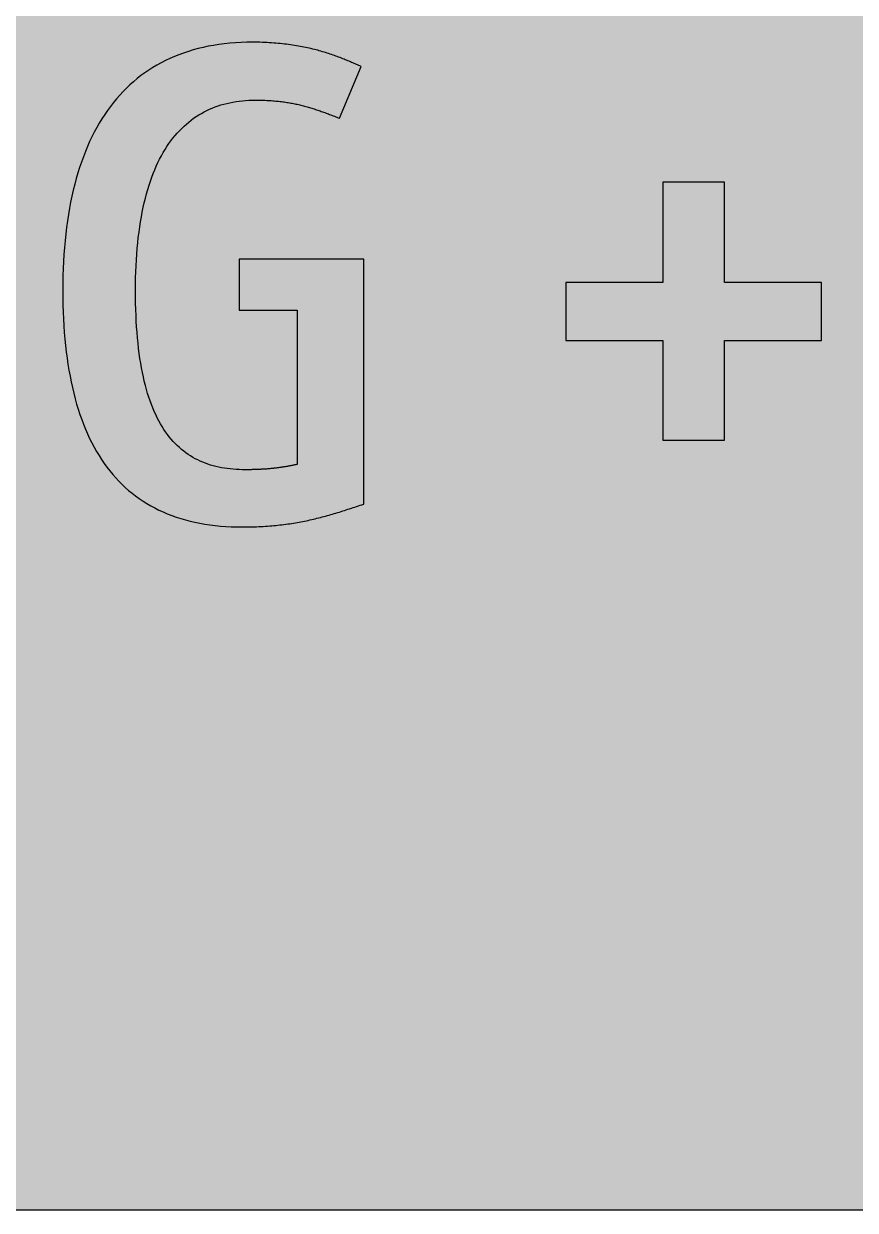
# Model space of a CAD drawing. Header units: millimetres. Extents: x 0 to 212, y 0 to 116.
# Drawn here: x 62 to 114.3, y 0.1 to 74.7 of the extents above; entities that cross this region are included whole.
import ezdxf

# ---------------------------------------------------------------- set-up
doc = ezdxf.new("R2010")
doc.units = ezdxf.units.MM

msp = doc.modelspace()

# ---------------------------------------------------------------- hatches: boundary and pattern name
for color, points in [(254, [(14.1633, 0.0536), (13.9878, 0.0533), (13.8125, 0.0559), (13.6373, 0.061), (13.462, 0.0686), (13.2893, 0.0787), (13.114, 0.0914), (12.9413, 0.1041), (12.7686, 0.1219), (12.5959, 0.1397), (12.4231, 0.16), (12.2504, 0.1829), (12.0777, 0.2057), (11.9075, 0.2337), (11.7373, 0.2616), (11.5672, 0.2921), (11.397, 0.3251), (11.2268, 0.3607), (11.0592, 0.3988), (10.8915, 0.4369), (10.7239, 0.4775), (10.5562, 0.5207), (10.3886, 0.5664), (10.2235, 0.6121), (10.0584, 0.6629), (9.8933, 0.7137), (9.7307, 0.7671), (9.5682, 0.8204), (9.4056, 0.8788), (9.2431, 0.9373), (9.083, 0.9982), (8.923, 1.0617), (8.763, 1.1252), (8.6055, 1.1938), (8.4455, 1.2624), (8.2906, 1.331), (8.1331, 1.4046), (7.9781, 1.4783), (7.8232, 1.5545), (7.6708, 1.6332), (7.5184, 1.7145), (7.366, 1.7958), (7.2161, 1.8796), (7.0663, 1.966), (6.919, 2.0523), (6.7716, 2.1438), (6.6243, 2.2352), (6.4795, 2.3266), (6.3348, 2.4232), (6.19, 2.5197), (6.0477, 2.6187), (5.908, 2.7178), (5.7683, 2.8194), (5.6286, 2.9235), (5.4915, 3.0302), (5.3543, 3.1369), (5.2197, 3.2461), (5.0851, 3.3579), (4.953, 3.4722), (4.8209, 3.5865), (4.6914, 3.7033), (4.5644, 3.8202), (4.4348, 3.9395), (4.3104, 4.0615), (4.1859, 4.1859), (4.0615, 4.3104), (3.9395, 4.4348), (3.8202, 4.5618), (3.7033, 4.6914), (3.5865, 4.8209), (3.4722, 4.953), (3.3579, 5.0851), (3.2487, 5.2197), (3.1369, 5.3543), (3.0302, 5.4915), (2.9235, 5.6286), (2.8194, 5.7683), (2.7178, 5.908), (2.6187, 6.0477), (2.5197, 6.19), (2.4232, 6.3348), (2.3266, 6.477), (2.2352, 6.6243), (2.1438, 6.7691), (2.0523, 6.919), (1.966, 7.0663), (1.8796, 7.2161), (1.7958, 7.366), (1.7145, 7.5184), (1.6332, 7.6708), (1.5545, 7.8232), (1.4783, 7.9781), (1.4046, 8.1331), (1.331, 8.2906), (1.2598, 8.4455), (1.1913, 8.603), (1.1252, 8.763), (1.0592, 8.923), (0.9982, 9.083), (0.9373, 9.2431), (0.8763, 9.4056), (0.8204, 9.5682), (0.7645, 9.7307), (0.7112, 9.8933), (0.6604, 10.0584), (0.6121, 10.2235), (0.5639, 10.3911), (0.5207, 10.5562), (0.4775, 10.7239), (0.4343, 10.8915), (0.3962, 11.0592), (0.3607, 11.2268), (0.3251, 11.397), (0.2921, 11.5672), (0.2616, 11.7373), (0.2311, 11.9075), (0.2057, 12.0802), (0.1803, 12.2504), (0.1575, 12.4231), (0.1372, 12.5959), (0.1194, 12.7686), (0.1041, 12.9413), (0.0889, 13.1166), (0.0787, 13.2893), (0.0686, 13.4645), (0.061, 13.6373), (0.0559, 13.8125), (0.0508, 13.9878), (0.0508, 14.163), (0.0522, 102.3592), (0.0508, 102.5322), (0.0559, 102.7074), (0.061, 102.8827), (0.0686, 103.058), (0.0787, 103.2307), (0.0889, 103.4059), (0.1041, 103.5787), (0.1194, 103.7514), (0.1372, 103.9241), (0.1575, 104.0968), (0.1803, 104.2695), (0.2057, 104.4423), (0.2311, 104.6124), (0.2616, 104.7826), (0.2921, 104.9528), (0.3251, 105.123), (0.3607, 105.2932), (0.3962, 105.4608), (0.4343, 105.6284), (0.4775, 105.7961), (0.5207, 105.9637), (0.5639, 106.1314), (0.6121, 106.2965), (0.6604, 106.4616), (0.7112, 106.6267), (0.7645, 106.7892), (0.8204, 106.9518), (0.8763, 107.1143), (0.9373, 107.2769), (0.9982, 107.4369), (1.0592, 107.5969), (1.1252, 107.757), (1.1913, 107.9144), (1.2598, 108.0745), (1.331, 108.2294), (1.4046, 108.3869), (1.4783, 108.5418), (1.5545, 108.6968), (1.6332, 108.8492), (1.7145, 109.0016), (1.7958, 109.154), (1.8796, 109.3038), (1.966, 109.4537), (2.0523, 109.601), (2.1438, 109.7483), (2.2352, 109.8956), (2.3266, 110.0404), (2.4232, 110.1852), (2.5197, 110.33), (2.6187, 110.4722), (2.7178, 110.6119), (2.8194, 110.7516), (2.9235, 110.8913), (3.0302, 111.0285), (3.1369, 111.1656), (3.2487, 111.3003), (3.3579, 111.4349), (3.4722, 111.567), (3.5865, 111.699), (3.7033, 111.8286), (3.8202, 111.9556), (3.9395, 112.0851), (4.0615, 112.2096), (4.1859, 112.334), (4.3104, 112.4585), (4.4348, 112.5804), (4.5644, 112.6998), (4.6914, 112.8166), (4.8209, 112.9335), (4.953, 113.0478), (5.0851, 113.1621), (5.2197, 113.2713), (5.3543, 113.3831), (5.4915, 113.4897), (5.6286, 113.5964), (5.7683, 113.7006), (5.908, 113.8022), (6.0477, 113.9012), (6.19, 114.0003), (6.3348, 114.0968), (6.4795, 114.1933), (6.6243, 114.2848), (6.7716, 114.3762), (6.919, 114.4676), (7.0663, 114.554), (7.2161, 114.6404), (7.366, 114.7242), (7.5184, 114.8055), (7.6708, 114.8867), (7.8232, 114.9655), (7.9781, 115.0417), (8.1331, 115.1153), (8.2906, 115.189), (8.4455, 115.2601), (8.6055, 115.3287), (8.763, 115.3947), (8.923, 115.4608), (9.083, 115.5217), (9.2431, 115.5827), (9.4056, 115.6437), (9.5682, 115.6995), (9.7307, 115.7554), (9.8933, 115.8088), (10.0584, 115.8596), (10.2235, 115.9078), (10.3886, 115.9561), (10.5562, 115.9993), (10.7239, 116.0424), (10.8915, 116.0856), (11.0592, 116.1237), (11.2268, 116.1593), (11.397, 116.1948), (11.5672, 116.2279), (11.7373, 116.2583), (11.9075, 116.2888), (12.0777, 116.3142), (12.2504, 116.3396), (12.4231, 116.3625), (12.5959, 116.3828), (12.7686, 116.4006), (12.9413, 116.4158), (13.114, 116.4311), (13.2893, 116.4412), (13.462, 116.4514), (13.6373, 116.459), (13.8125, 116.4641), (13.9878, 116.4692), (14.163, 116.4692), (197.6078, 116.4703), (197.7822, 116.4692), (197.9574, 116.4641), (198.1327, 116.459), (198.3054, 116.4514), (198.4807, 116.4412), (198.6534, 116.4311), (198.8287, 116.4158), (199.0014, 116.4006), (199.1741, 116.3828), (199.3468, 116.3625), (199.5195, 116.3396), (199.6897, 116.3142), (199.8624, 116.2888), (200.0326, 116.2583), (200.2028, 116.2279), (200.373, 116.1948), (200.5432, 116.1593), (200.7108, 116.1237), (200.8784, 116.0856), (201.0461, 116.0424), (201.2137, 115.9993), (201.3788, 115.9561), (201.5465, 115.9078), (201.7116, 115.8596), (201.8767, 115.8088), (202.0392, 115.7554), (202.2018, 115.6995), (202.3643, 115.6437), (202.5269, 115.5827), (202.6869, 115.5217), (202.8469, 115.4608), (203.007, 115.3947), (203.167, 115.3287), (203.3245, 115.2601), (203.4794, 115.189), (203.6369, 115.1153), (203.7918, 115.0417), (203.9468, 114.9655), (204.0992, 114.8867), (204.2516, 114.8055), (204.404, 114.7242), (204.5538, 114.6404), (204.7037, 114.554), (204.8535, 114.4676), (205.0009, 114.3762), (205.1456, 114.2848), (205.293, 114.1933), (205.4352, 114.0968), (205.58, 114.0003), (205.7222, 113.9012), (205.8619, 113.8022), (206.0016, 113.7006), (206.1413, 113.5964), (206.2785, 113.4897), (206.4156, 113.3831), (206.5503, 113.2713), (206.6849, 113.1621), (206.817, 113.0478), (206.949, 112.9335), (207.0786, 112.8166), (207.2081, 112.6998), (207.3351, 112.5804), (207.4596, 112.4585), (207.584, 112.334), (207.7085, 112.2096), (207.8304, 112.0851), (207.9498, 111.9556), (208.0666, 111.8286), (208.1835, 111.699), (208.2978, 111.567), (208.4121, 111.4349), (208.5238, 111.3003), (208.6331, 111.1656), (208.7397, 111.0285), (208.8464, 110.8913), (208.9506, 110.7516), (209.0522, 110.6119), (209.1512, 110.4722), (209.2503, 110.33), (209.3468, 110.1852), (209.4433, 110.0404), (209.5348, 109.8956), (209.6262, 109.7483), (209.7176, 109.601), (209.804, 109.4537), (209.8904, 109.3038), (209.9742, 109.154), (210.0555, 109.0016), (210.1367, 108.8492), (210.2155, 108.6968), (210.2917, 108.5418), (210.3653, 108.3869), (210.439, 108.2294), (210.5076, 108.0745), (210.5762, 107.9144), (210.6447, 107.757), (210.7082, 107.5969), (210.7717, 107.4369), (210.8327, 107.2769), (210.8911, 107.1143), (210.9495, 106.9518), (211.0029, 106.7892), (211.0562, 106.6267), (211.107, 106.4616), (211.1578, 106.2965), (211.2035, 106.1314), (211.2493, 105.9637), (211.2924, 105.7961), (211.3331, 105.6284), (211.3712, 105.4608), (211.4093, 105.2932), (211.4448, 105.123), (211.4779, 104.9528), (211.5083, 104.7826), (211.5363, 104.6124), (211.5642, 104.4423), (211.5871, 104.2695), (211.6099, 104.0968), (211.6303, 103.9241), (211.648, 103.7514), (211.6658, 103.5787), (211.6785, 103.4059), (211.6912, 103.2307), (211.7014, 103.058), (211.709, 102.8827), (211.7141, 102.7074), (211.7166, 102.5322), (211.7166, 102.3569), (211.7189, 14.1647), (211.7166, 13.9878), (211.7141, 13.8125), (211.709, 13.6373), (211.7014, 13.4645), (211.6912, 13.2893), (211.6785, 13.1166), (211.6658, 12.9413), (211.648, 12.7686), (211.6303, 12.5959), (211.6099, 12.4231), (211.5871, 12.2504), (211.5642, 12.0802), (211.5363, 11.9075), (211.5083, 11.7373), (211.4779, 11.5672), (211.4448, 11.397), (211.4093, 11.2268), (211.3712, 11.0592), (211.3331, 10.8915), (211.2924, 10.7239), (211.2493, 10.5562), (211.2035, 10.3911), (211.1578, 10.2235), (211.107, 10.0584), (211.0562, 9.8933), (211.0029, 9.7307), (210.9495, 9.5682), (210.8911, 9.4056), (210.8327, 9.2431), (210.7717, 9.083), (210.7082, 8.923), (210.6447, 8.763), (210.5762, 8.603), (210.5076, 8.4455), (210.439, 8.2906), (210.3653, 8.1331), (210.2917, 7.9781), (210.2155, 7.8232), (210.1367, 7.6708), (210.0555, 7.5184), (209.9742, 7.366), (209.8904, 7.2161), (209.804, 7.0663), (209.7176, 6.919), (209.6262, 6.7691), (209.5348, 6.6243), (209.4433, 6.477), (209.3468, 6.3348), (209.2503, 6.19), (209.1512, 6.0477), (209.0522, 5.908), (208.9506, 5.7683), (208.8464, 5.6286), (208.7397, 5.4915), (208.6331, 5.3543), (208.5238, 5.2197), (208.4121, 5.0851), (208.2978, 4.953), (208.1835, 4.8209), (208.0666, 4.6914), (207.9498, 4.5618), (207.8304, 4.4348), (207.7085, 4.3104), (207.584, 4.1859), (207.4596, 4.0615), (207.3351, 3.9395), (207.2081, 3.8202), (207.0786, 3.7033), (206.949, 3.5865), (206.817, 3.4722), (206.6849, 3.3579), (206.5503, 3.2461), (206.4156, 3.1369), (206.2785, 3.0302), (206.1413, 2.9235), (206.0016, 2.8194), (205.8619, 2.7178), (205.7222, 2.6187), (205.58, 2.5197), (205.4352, 2.4232), (205.293, 2.3266), (205.1456, 2.2352), (205.0009, 2.1438), (204.8535, 2.0523), (204.7037, 1.966), (204.5538, 1.8796), (204.404, 1.7958), (204.2516, 1.7145), (204.0992, 1.6332), (203.9468, 1.5545), (203.7918, 1.4783), (203.6369, 1.4046), (203.4794, 1.331), (203.3245, 1.2624), (203.167, 1.1938), (203.007, 1.1252), (202.8469, 1.0617), (202.6869, 0.9982), (202.5269, 0.9373), (202.3643, 0.8788), (202.2018, 0.8204), (202.0392, 0.7671), (201.8767, 0.7137), (201.7116, 0.6629), (201.5465, 0.6121), (201.3788, 0.5664), (201.2137, 0.5207), (201.0461, 0.4775), (200.8784, 0.4369), (200.7108, 0.3988), (200.5432, 0.3607), (200.373, 0.3251), (200.2028, 0.2921), (200.0326, 0.2616), (199.8624, 0.2337), (199.6897, 0.2057), (199.5195, 0.1829), (199.3468, 0.16), (199.1741, 0.1397), (199.0014, 0.1219), (198.8287, 0.1041), (198.6534, 0.0914), (198.4807, 0.0787), (198.3054, 0.0686), (198.1327, 0.061), (197.9574, 0.0559), (197.7822, 0.0533), (197.6069, 0.0533)]), (59, [(83.4072, 59.8699), (75.5756, 59.8699), (75.5756, 56.6522), (79.2166, 56.6522), (79.2166, 46.9579), (79.1743, 46.9468), (79.1312, 46.9367), (79.0905, 46.9265), (79.0473, 46.9189), (79.0042, 46.9087), (78.961, 46.8986), (78.9178, 46.8909), (78.8746, 46.8808), (78.8314, 46.8732), (78.7883, 46.863), (78.7451, 46.8554), (78.6994, 46.8478), (78.6562, 46.8376), (78.6105, 46.83), (78.5673, 46.8224), (78.5216, 46.8147), (78.4758, 46.8071), (78.4301, 46.7995), (78.3844, 46.7919), (78.3387, 46.7843), (78.2904, 46.7766), (78.2447, 46.7716), (78.1964, 46.7639), (78.1507, 46.7563), (78.1025, 46.7512), (78.0542, 46.7436), (78.0059, 46.7385), (77.9577, 46.7309), (77.9094, 46.7258), (77.8586, 46.7208), (77.8104, 46.7131), (77.7596, 46.7081), (77.7088, 46.703), (77.658, 46.6979), (77.6072, 46.6928), (77.5564, 46.6877), (77.5056, 46.6827), (77.4522, 46.6801), (77.3989, 46.675), (77.3481, 46.67), (77.2947, 46.6649), (77.2414, 46.6623), (77.1855, 46.6573), (77.1322, 46.6547), (77.0763, 46.6522), (77.023, 46.6471), (76.9671, 46.6446), (76.9112, 46.642), (76.8553, 46.6395), (76.7969, 46.6369), (76.741, 46.6344), (76.6826, 46.6319), (76.6242, 46.6293), (76.5658, 46.6293), (76.5073, 46.6268), (76.4464, 46.6242), (76.388, 46.6242), (76.327, 46.6217), (76.266, 46.6217), (76.2051, 46.6217), (76.1441, 46.6192), (76.0806, 46.6192), (76.0171, 46.6192), (75.9562, 46.6192), (75.7606, 46.6217), (75.5701, 46.6268), (75.3821, 46.6369), (75.1942, 46.6496), (75.0087, 46.6674), (74.8259, 46.6903), (74.6455, 46.7157), (74.4677, 46.7462), (74.2925, 46.7817), (74.1172, 46.8224), (73.947, 46.8655), (73.7768, 46.9138), (73.6117, 46.9671), (73.4466, 47.0256), (73.2866, 47.0891), (73.1266, 47.1576), (72.9717, 47.2313), (72.8167, 47.31), (72.6643, 47.3939), (72.517, 47.4828), (72.3697, 47.5767), (72.2274, 47.6783), (72.0877, 47.7825), (71.948, 47.8942), (71.8134, 48.0111), (71.6813, 48.133), (71.5518, 48.2625), (71.4248, 48.3972), (71.3029, 48.5369), (71.181, 48.6842), (71.0641, 48.8366), (70.9498, 48.9941), (70.8381, 49.1592), (70.7288, 49.3319), (70.6247, 49.5097), (70.5206, 49.6951), (70.4215, 49.8881), (70.3275, 50.0863), (70.2335, 50.2895), (70.1446, 50.5028), (70.0583, 50.7213), (69.9745, 50.9473), (69.8957, 51.181), (69.8195, 51.4223), (69.7484, 51.6712), (69.6773, 51.9252), (69.6112, 52.1894), (69.5503, 52.4586), (69.4919, 52.738), (69.436, 53.0225), (69.3852, 53.3171), (69.3369, 53.6169), (69.2912, 53.9267), (69.2506, 54.2442), (69.215, 54.5694), (69.182, 54.9046), (69.1515, 55.245), (69.1261, 55.5955), (69.1058, 55.9562), (69.088, 56.322), (69.0728, 56.6979), (69.0626, 57.084), (69.0575, 57.4777), (69.055, 57.879), (69.0575, 58.2828), (69.0651, 58.6765), (69.0753, 59.0652), (69.0905, 59.4436), (69.1109, 59.8145), (69.1363, 60.1802), (69.1642, 60.5358), (69.1972, 60.8863), (69.2328, 61.2267), (69.276, 61.562), (69.3191, 61.8871), (69.3699, 62.2071), (69.4233, 62.5196), (69.4817, 62.8244), (69.5427, 63.1215), (69.6062, 63.4111), (69.6773, 63.6956), (69.7509, 63.9724), (69.8271, 64.2417), (69.9084, 64.5033), (69.9922, 64.7598), (70.0811, 65.0062), (70.1726, 65.2475), (70.2666, 65.4837), (70.3656, 65.7123), (70.4698, 65.9333), (70.5739, 66.1467), (70.6831, 66.355), (70.7974, 66.5582), (70.9143, 66.7537), (71.0336, 66.9417), (71.1556, 67.1246), (71.2826, 67.2998), (71.4121, 67.47), (71.5442, 67.6326), (71.6788, 67.7901), (71.8185, 67.9399), (71.9607, 68.0847), (72.1055, 68.2244), (72.2528, 68.3565), (72.4027, 68.4835), (72.5576, 68.6054), (72.7126, 68.7197), (72.8726, 68.8289), (73.0352, 68.9331), (73.2003, 69.0296), (73.3679, 69.121), (73.5381, 69.2074), (73.7108, 69.2887), (73.8861, 69.3649), (74.0639, 69.4334), (74.2442, 69.4969), (74.4271, 69.5554), (74.6125, 69.6087), (74.8005, 69.657), (74.991, 69.7001), (75.1815, 69.7382), (75.377, 69.7713), (75.5752, 69.7967), (75.7733, 69.8195), (75.9739, 69.8373), (76.1771, 69.85), (76.3829, 69.8576), (76.5912, 69.8602), (76.6953, 69.8602), (76.802, 69.8576), (76.9061, 69.8551), (77.0077, 69.8551), (77.1093, 69.85), (77.2084, 69.8475), (77.3074, 69.8424), (77.404, 69.8373), (77.5005, 69.8322), (77.5945, 69.8271), (77.6884, 69.8195), (77.7824, 69.8119), (77.8739, 69.8043), (77.9653, 69.7941), (78.0542, 69.7865), (78.1431, 69.7763), (78.232, 69.7662), (78.3184, 69.7535), (78.4047, 69.7433), (78.4885, 69.7306), (78.5749, 69.7179), (78.6562, 69.7052), (78.74, 69.69), (78.8213, 69.6773), (78.9051, 69.662), (78.9838, 69.6468), (79.0651, 69.629), (79.1439, 69.6138), (79.2251, 69.596), (79.3013, 69.5782), (79.3801, 69.5604), (79.4588, 69.5427), (79.535, 69.5223), (79.6112, 69.502), (79.6874, 69.4842), (79.7636, 69.4614), (79.8398, 69.4411), (79.916, 69.4207), (79.9922, 69.3979), (80.0659, 69.375), (80.1421, 69.3522), (80.2157, 69.3293), (80.2894, 69.3064), (80.3656, 69.281), (80.4393, 69.2582), (80.5129, 69.2328), (80.5866, 69.2074), (80.6628, 69.182), (80.7364, 69.154), (80.8101, 69.1286), (80.8863, 69.1007), (80.96, 69.0728), (81.0362, 69.0448), (81.1098, 69.0169), (81.186, 68.9889), (81.2622, 68.961), (81.3384, 68.9305), (81.4146, 68.9026), (81.4908, 68.8721), (81.567, 68.8416), (81.6458, 68.8111), (81.7245, 68.7807), (81.8032, 68.7476), (81.882, 68.7172), (83.2376, 71.9772), (83.1647, 72.009), (83.091, 72.0395), (83.0199, 72.0725), (82.9462, 72.1055), (82.87, 72.136), (82.7964, 72.169), (82.7202, 72.202), (82.644, 72.2351), (82.5652, 72.2681), (82.4865, 72.3011), (82.4078, 72.3341), (82.329, 72.3671), (82.2477, 72.4002), (82.1665, 72.4332), (82.0826, 72.4662), (81.9988, 72.4992), (81.915, 72.5322), (81.8286, 72.5653), (81.7423, 72.5983), (81.6534, 72.6288), (81.5645, 72.6618), (81.4756, 72.6923), (81.3841, 72.7253), (81.2927, 72.7558), (81.1987, 72.7862), (81.1047, 72.8167), (81.0082, 72.8472), (80.9117, 72.8777), (80.8126, 72.9056), (80.7136, 72.9361), (80.612, 72.964), (80.5104, 72.992), (80.4088, 73.0199), (80.3021, 73.0453), (80.198, 73.0733), (80.0887, 73.0987), (79.9795, 73.1241), (79.8703, 73.1495), (79.7585, 73.1723), (79.6442, 73.1952), (79.5299, 73.218), (79.4131, 73.2409), (79.2963, 73.2638), (79.1769, 73.2841), (79.055, 73.3019), (78.933, 73.3222), (78.8086, 73.34), (78.6816, 73.3577), (78.5546, 73.373), (78.425, 73.3882), (78.293, 73.4035), (78.1609, 73.4187), (78.0263, 73.4314), (77.8891, 73.4416), (77.7519, 73.4517), (77.6122, 73.4619), (77.47, 73.472), (77.3252, 73.4797), (77.1804, 73.4847), (77.0306, 73.4898), (76.8807, 73.4949), (76.7309, 73.4974), (76.5759, 73.5), (76.421, 73.5), (76.0527, 73.4974), (75.6895, 73.4847), (75.3339, 73.4644), (74.9833, 73.4365), (74.6379, 73.3984), (74.2975, 73.3552), (73.9623, 73.3019), (73.6346, 73.2434), (73.312, 73.1749), (72.9971, 73.0987), (72.6846, 73.0148), (72.3798, 72.9209), (72.0801, 72.8218), (71.7855, 72.7151), (71.4985, 72.5983), (71.2165, 72.4764), (70.9397, 72.3443), (70.6679, 72.2071), (70.4037, 72.0598), (70.1446, 71.9074), (69.8906, 71.7448), (69.6443, 71.5747), (69.4004, 71.3994), (69.1642, 71.214), (68.9356, 71.0209), (68.7095, 70.8228), (68.4911, 70.6145), (68.2777, 70.4012), (68.0695, 70.1777), (67.8688, 69.9491), (67.6732, 69.7128), (67.4827, 69.4665), (67.2998, 69.215), (67.122, 68.9559), (66.9493, 68.6892), (66.7817, 68.4174), (66.6217, 68.1355), (66.4667, 67.8485), (66.3169, 67.5513), (66.1721, 67.249), (66.0349, 66.9392), (65.9028, 66.6217), (65.7784, 66.2965), (65.6565, 65.9663), (65.5422, 65.6285), (65.4355, 65.2831), (65.3313, 64.93), (65.2348, 64.5693), (65.1434, 64.2036), (65.0596, 63.8302), (64.9783, 63.4492), (64.9072, 63.0606), (64.8386, 62.6669), (64.7776, 62.2656), (64.7217, 61.8566), (64.6709, 61.4426), (64.6278, 61.021), (64.5897, 60.5917), (64.5566, 60.1574), (64.5287, 59.7154), (64.5084, 59.2658), (64.4931, 58.8112), (64.4855, 58.3489), (64.483, 57.879), (64.4855, 57.4243), (64.4931, 56.9747), (64.5058, 56.5353), (64.5262, 56.101), (64.549, 55.6743), (64.5795, 55.2526), (64.6125, 54.8386), (64.6532, 54.4322), (64.6989, 54.0334), (64.7497, 53.6397), (64.8081, 53.2562), (64.8691, 52.8777), (64.9376, 52.5043), (65.0088, 52.1411), (65.0875, 51.783), (65.1713, 51.4325), (65.2602, 51.087), (65.3542, 50.7517), (65.4558, 50.4215), (65.5599, 50.099), (65.6717, 49.784), (65.7885, 49.4767), (65.9105, 49.1744), (66.0375, 48.8798), (66.1721, 48.5927), (66.3118, 48.3133), (66.454, 48.039), (66.6064, 47.7749), (66.7614, 47.5158), (66.9214, 47.2643), (67.089, 47.0205), (67.2617, 46.7817), (67.4395, 46.5531), (67.6224, 46.3296), (67.8104, 46.1137), (68.006, 45.9054), (68.2066, 45.7022), (68.4124, 45.5092), (68.6257, 45.3212), (68.8416, 45.1434), (69.0651, 44.9707), (69.2937, 44.8056), (69.53, 44.6481), (69.7687, 44.4957), (70.0151, 44.3535), (70.2666, 44.2163), (70.5231, 44.0868), (70.7873, 43.9649), (71.0565, 43.8506), (71.3308, 43.7439), (71.6128, 43.6448), (71.8972, 43.5534), (72.1893, 43.467), (72.4865, 43.3908), (72.7913, 43.3197), (73.1012, 43.2562), (73.4162, 43.2003), (73.7362, 43.1521), (74.0639, 43.1114), (74.3966, 43.0784), (74.7344, 43.053), (75.0799, 43.0352), (75.4304, 43.0225), (75.786, 43.02), (75.9384, 43.02), (76.0882, 43.02), (76.2356, 43.0225), (76.3829, 43.0276), (76.5277, 43.0301), (76.6699, 43.0352), (76.8121, 43.0403), (76.9518, 43.0479), (77.089, 43.0555), (77.2262, 43.0632), (77.3608, 43.0733), (77.4929, 43.0835), (77.6249, 43.0936), (77.7545, 43.1063), (77.884, 43.119), (78.0136, 43.1317), (78.1406, 43.1444), (78.265, 43.1597), (78.3895, 43.1749), (78.5114, 43.1902), (78.6333, 43.2079), (78.7552, 43.2257), (78.8746, 43.2435), (78.994, 43.2638), (79.1108, 43.2816), (79.2277, 43.3019), (79.3445, 43.3248), (79.4588, 43.3451), (79.5731, 43.368), (79.6874, 43.3908), (79.8017, 43.4137), (79.9135, 43.4365), (80.0252, 43.4619), (80.137, 43.4873), (80.2462, 43.5127), (80.358, 43.5407), (80.4672, 43.5661), (80.5764, 43.594), (80.6856, 43.622), (80.7949, 43.6499), (80.9015, 43.6778), (81.0108, 43.7083), (81.1174, 43.7388), (81.2267, 43.7693), (81.3333, 43.7998), (81.44, 43.8302), (81.5492, 43.8633), (81.6559, 43.8937), (81.7626, 43.9268), (81.8718, 43.9598), (81.9785, 43.9928), (82.0852, 44.0284), (82.1944, 44.0614), (82.3011, 44.0969), (82.4103, 44.13), (82.5195, 44.1655), (82.6287, 44.2011), (82.738, 44.2366), (82.8472, 44.2747), (82.9589, 44.3103), (83.0707, 44.3484), (83.1799, 44.384), (83.2942, 44.4221), (83.406, 44.4602)]), (59, [(96.1072, 58.3886), (96.1072, 54.7479), (102.2036, 54.7479), (102.2036, 48.4819), (106.0979, 48.4819), (106.0979, 54.7479), (112.1943, 54.7479), (112.1943, 58.3886), (106.0979, 58.3886), (106.0979, 64.6959), (102.2036, 64.6959), (102.2036, 58.3886)])]:
    msp.add_hatch(color=color).paths.add_polyline_path(points)
h = msp.add_hatch(color=59)
h.paths.add_polyline_path([(14.1633, 3.5814), (13.8887, 3.5839), (13.6169, 3.5941), (13.3477, 3.6119), (13.081, 3.6347), (12.8143, 3.6652), (12.5501, 3.7008), (12.2885, 3.7465), (12.0294, 3.7948), (11.7729, 3.8506), (11.5164, 3.9141), (11.2649, 3.9827), (11.016, 4.0564), (10.7671, 4.1351), (10.5232, 4.2215), (10.2819, 4.3129), (10.0432, 4.412), (9.8069, 4.5161), (9.5733, 4.6228), (9.3447, 4.7371), (9.1186, 4.8565), (8.8951, 4.9809), (8.6741, 5.113), (8.4582, 5.2476), (8.2448, 5.3873), (8.0366, 5.5321), (7.8308, 5.682), (7.6276, 5.8369), (7.4295, 5.9969), (7.2365, 6.1595), (7.046, 6.3297), (6.8605, 6.5024), (6.6777, 6.6802), (6.5024, 6.8605), (6.3271, 7.046), (6.1595, 7.2365), (5.9969, 7.432), (5.8369, 7.6302), (5.682, 7.8308), (5.5321, 8.0366), (5.3873, 8.2448), (5.2451, 8.4582), (5.1105, 8.6741), (4.9809, 8.8951), (4.8565, 9.1186), (4.7371, 9.3447), (4.6228, 9.5758), (4.5136, 9.8069), (4.4094, 10.0432), (4.3129, 10.2819), (4.2215, 10.5232), (4.1351, 10.7696), (4.0538, 11.016), (3.9802, 11.2649), (3.9116, 11.5189), (3.8506, 11.7729), (3.7948, 12.0294), (3.744, 12.2911), (3.7008, 12.5527), (3.6627, 12.8143), (3.6322, 13.081), (3.6093, 13.3502), (3.5916, 13.6195), (3.5814, 13.8913), (3.5789, 14.163), (3.58, 102.3592), (3.5814, 102.6312), (3.5916, 102.903), (3.6093, 103.1723), (3.6322, 103.439), (3.6627, 103.7057), (3.7008, 103.9698), (3.744, 104.2314), (3.7948, 104.4905), (3.8506, 104.7471), (3.9116, 105.0036), (3.9802, 105.2551), (4.0538, 105.504), (4.1351, 105.7529), (4.2215, 105.9967), (4.3129, 106.238), (4.4094, 106.4768), (4.5136, 106.713), (4.6228, 106.9467), (4.7371, 107.1753), (4.8565, 107.4014), (4.9809, 107.6249), (5.1105, 107.8459), (5.2451, 108.0618), (5.3873, 108.2751), (5.5321, 108.4834), (5.682, 108.6891), (5.8369, 108.8923), (5.9969, 109.0905), (6.1595, 109.2835), (6.3271, 109.474), (6.5024, 109.6594), (6.6777, 109.8423), (6.8605, 110.0176), (7.046, 110.1928), (7.2365, 110.3605), (7.4295, 110.523), (7.6276, 110.683), (7.8308, 110.838), (8.0366, 110.9878), (8.2448, 111.1326), (8.4582, 111.2749), (8.6741, 111.4095), (8.8951, 111.539), (9.1186, 111.6635), (9.3447, 111.7829), (9.5733, 111.8972), (9.8069, 112.0064), (10.0432, 112.1105), (10.2819, 112.207), (10.5232, 112.2985), (10.7671, 112.3848), (11.016, 112.4661), (11.2649, 112.5398), (11.5164, 112.6084), (11.7729, 112.6693), (12.0294, 112.7252), (12.2885, 112.776), (12.5501, 112.8192), (12.8143, 112.8573), (13.081, 112.8878), (13.3477, 112.9106), (13.6169, 112.9284), (13.8887, 112.9386), (14.163, 112.9411), (197.6078, 112.9425), (197.8787, 112.9386), (198.1505, 112.9284), (198.4197, 112.9106), (198.689, 112.8878), (198.9557, 112.8573), (199.2173, 112.8192), (199.4789, 112.776), (199.7405, 112.7252), (199.9971, 112.6693), (200.2511, 112.6084), (200.5051, 112.5398), (200.754, 112.4661), (201.0004, 112.3848), (201.2467, 112.2985), (201.488, 112.207), (201.7268, 112.1105), (201.963, 112.0064), (202.1942, 111.8972), (202.4253, 111.7829), (202.6514, 111.6635), (202.8749, 111.539), (203.0959, 111.4095), (203.3118, 111.2749), (203.5251, 111.1326), (203.7334, 110.9878), (203.9391, 110.838), (204.1398, 110.683), (204.3379, 110.523), (204.5335, 110.3605), (204.724, 110.1928), (204.9094, 110.0176), (205.0898, 109.8423), (205.2676, 109.6594), (205.4403, 109.474), (205.6105, 109.2835), (205.773, 109.0905), (205.933, 108.8923), (206.088, 108.6891), (206.2378, 108.4834), (206.3826, 108.2751), (206.5223, 108.0618), (206.6569, 107.8459), (206.789, 107.6249), (206.9135, 107.4014), (207.0329, 107.1753), (207.1472, 106.9467), (207.2538, 106.713), (207.358, 106.4768), (207.457, 106.238), (207.5485, 105.9967), (207.6348, 105.7529), (207.7136, 105.504), (207.7872, 105.2551), (207.8558, 105.0036), (207.9193, 104.7471), (207.9752, 104.4905), (208.0235, 104.2314), (208.0692, 103.9698), (208.1047, 103.7057), (208.1352, 103.439), (208.1581, 103.1723), (208.1759, 102.903), (208.186, 102.6312), (208.1911, 102.3569), (208.1911, 14.1647), (208.186, 13.8913), (208.1759, 13.6195), (208.1581, 13.3502), (208.1352, 13.081), (208.1047, 12.8143), (208.0692, 12.5527), (208.0235, 12.2911), (207.9752, 12.0294), (207.9193, 11.7729), (207.8558, 11.5189), (207.7872, 11.2649), (207.7136, 11.016), (207.6348, 10.7696), (207.5485, 10.5232), (207.457, 10.2819), (207.358, 10.0432), (207.2538, 9.8069), (207.1472, 9.5758), (207.0329, 9.3447), (206.9135, 9.1186), (206.789, 8.8951), (206.6569, 8.6741), (206.5223, 8.4582), (206.3826, 8.2448), (206.2378, 8.0366), (206.088, 7.8308), (205.933, 7.6302), (205.773, 7.432), (205.6105, 7.2365), (205.4403, 7.046), (205.2676, 6.8605), (205.0898, 6.6802), (204.9094, 6.5024), (204.724, 6.3297), (204.5335, 6.1595), (204.3379, 5.9969), (204.1398, 5.8369), (203.9391, 5.682), (203.7334, 5.5321), (203.5251, 5.3873), (203.3118, 5.2476), (203.0959, 5.113), (202.8749, 4.9809), (202.6514, 4.8565), (202.4253, 4.7371), (202.1942, 4.6228), (201.963, 4.5161), (201.7268, 4.412), (201.488, 4.3129), (201.2467, 4.2215), (201.0004, 4.1351), (200.754, 4.0564), (200.5051, 3.9827), (200.2511, 3.9141), (199.9971, 3.8506), (199.7405, 3.7948), (199.4789, 3.7465), (199.2173, 3.7008), (198.9557, 3.6652), (198.689, 3.6347), (198.4197, 3.6119), (198.1505, 3.5941), (197.8787, 3.5839), (197.6069, 3.5789)])
h.paths.add_polyline_path([(14.1633, 8.8731), (14.0259, 8.8748), (13.8887, 8.8798), (13.7541, 8.8875), (13.622, 8.9002), (13.4874, 8.9154), (13.3553, 8.9332), (13.2258, 8.9535), (13.0962, 8.9789), (12.9667, 9.0068), (12.8397, 9.0373), (12.7127, 9.0729), (12.5882, 9.1084), (12.4663, 9.1491), (12.3419, 9.1923), (12.2225, 9.238), (12.1031, 9.2888), (11.9837, 9.3396), (11.8694, 9.3929), (11.7526, 9.4513), (11.6408, 9.5098), (11.5291, 9.5733), (11.4198, 9.6368), (11.3106, 9.7053), (11.2039, 9.7765), (11.0998, 9.8476), (10.9957, 9.9238), (10.8966, 10), (10.7975, 10.0787), (10.6985, 10.1625), (10.6045, 10.2464), (10.5105, 10.3327), (10.4216, 10.4216), (10.3327, 10.5131), (10.2464, 10.6045), (10.16, 10.701), (10.0787, 10.7975), (10, 10.8966), (9.9212, 10.9982), (9.8476, 11.0998), (9.7739, 11.2039), (9.7053, 11.3106), (9.6368, 11.4198), (9.5707, 11.5291), (9.5098, 11.6408), (9.4488, 11.7551), (9.3929, 11.8694), (9.337, 11.9863), (9.2862, 12.1031), (9.238, 12.2225), (9.1923, 12.3444), (9.1491, 12.4663), (9.1084, 12.5908), (9.0703, 12.7152), (9.0373, 12.8397), (9.0068, 12.9692), (8.9789, 13.0962), (8.9535, 13.2258), (8.9306, 13.3579), (8.9129, 13.4899), (8.8976, 13.622), (8.8849, 13.7566), (8.8773, 13.8913), (8.8722, 14.0259), (8.8697, 14.163), (8.8717, 102.3592), (8.8722, 102.4941), (8.8773, 102.6312), (8.8849, 102.7659), (8.8976, 102.8979), (8.9129, 103.0326), (8.9306, 103.1646), (8.9535, 103.2942), (8.9789, 103.4237), (9.0068, 103.5533), (9.0373, 103.6803), (9.0703, 103.8073), (9.1084, 103.9317), (9.1491, 104.0536), (9.1923, 104.1781), (9.238, 104.2975), (9.2862, 104.4169), (9.337, 104.5362), (9.3929, 104.6505), (9.4488, 104.7674), (9.5098, 104.8791), (9.5707, 104.9909), (9.6368, 105.1001), (9.7053, 105.2093), (9.7739, 105.316), (9.8476, 105.4202), (9.9212, 105.5243), (10, 105.6234), (10.0787, 105.7224), (10.16, 105.8215), (10.2464, 105.9155), (10.3327, 106.0094), (10.4216, 106.0983), (10.5105, 106.1872), (10.6045, 106.2736), (10.6985, 106.36), (10.7975, 106.4412), (10.8966, 106.52), (10.9957, 106.5987), (11.0998, 106.6724), (11.2039, 106.746), (11.3106, 106.8146), (11.4198, 106.8832), (11.5291, 106.9492), (11.6408, 107.0102), (11.7526, 107.0712), (11.8694, 107.127), (11.9837, 107.1829), (12.1031, 107.2337), (12.2225, 107.282), (12.3419, 107.3277), (12.4663, 107.3709), (12.5882, 107.4115), (12.7127, 107.4496), (12.8397, 107.4826), (12.9667, 107.5131), (13.0962, 107.5411), (13.2258, 107.5665), (13.3553, 107.5893), (13.4874, 107.6071), (13.622, 107.6223), (13.7541, 107.635), (13.8887, 107.6427), (14.0259, 107.6477), (14.163, 107.6503), (197.6078, 107.6508), (197.7441, 107.6477), (197.8787, 107.6427), (198.0133, 107.635), (198.1479, 107.6223), (198.28, 107.6071), (198.4121, 107.5893), (198.5442, 107.5665), (198.6737, 107.5411), (198.8007, 107.5131), (198.9303, 107.4826), (199.0547, 107.4496), (199.1792, 107.4115), (199.3036, 107.3709), (199.4256, 107.3277), (199.5475, 107.282), (199.6669, 107.2337), (199.7837, 107.1829), (199.9005, 107.127), (200.0148, 107.0712), (200.1291, 107.0102), (200.2409, 106.9492), (200.3501, 106.8832), (200.4593, 106.8146), (200.566, 106.746), (200.6702, 106.6724), (200.7718, 106.5987), (200.8734, 106.52), (200.9724, 106.4412), (201.0689, 106.36), (201.1655, 106.2736), (201.2569, 106.1872), (201.3483, 106.0983), (201.4372, 106.0094), (201.5236, 105.9155), (201.6074, 105.8215), (201.6912, 105.7224), (201.77, 105.6234), (201.8462, 105.5243), (201.9224, 105.4202), (201.9935, 105.316), (202.0646, 105.2093), (202.1332, 105.1001), (202.1967, 104.9909), (202.2602, 104.8791), (202.3186, 104.7674), (202.377, 104.6505), (202.4304, 104.5362), (202.4812, 104.4169), (202.532, 104.2975), (202.5777, 104.1781), (202.6209, 104.0536), (202.6615, 103.9317), (202.6971, 103.8073), (202.7326, 103.6803), (202.7631, 103.5533), (202.7911, 103.4237), (202.8165, 103.2942), (202.8368, 103.1646), (202.8546, 103.0326), (202.8698, 102.8979), (202.8825, 102.7659), (202.8901, 102.6312), (202.8952, 102.4941), (202.8977, 102.3569), (202.8994, 14.1647), (202.8952, 14.0259), (202.8901, 13.8913), (202.8825, 13.7566), (202.8698, 13.622), (202.8546, 13.4899), (202.8368, 13.3579), (202.8165, 13.2258), (202.7911, 13.0962), (202.7631, 12.9692), (202.7326, 12.8397), (202.6971, 12.7152), (202.6615, 12.5908), (202.6209, 12.4663), (202.5777, 12.3444), (202.532, 12.2225), (202.4812, 12.1031), (202.4304, 11.9863), (202.377, 11.8694), (202.3186, 11.7551), (202.2602, 11.6408), (202.1967, 11.5291), (202.1332, 11.4198), (202.0646, 11.3106), (201.9935, 11.2039), (201.9224, 11.0998), (201.8462, 10.9982), (201.77, 10.8966), (201.6912, 10.7975), (201.6074, 10.701), (201.5236, 10.6045), (201.4372, 10.5131), (201.3483, 10.4216), (201.2569, 10.3327), (201.1655, 10.2464), (201.0689, 10.1625), (200.9724, 10.0787), (200.8734, 10), (200.7718, 9.9238), (200.6702, 9.8476), (200.566, 9.7765), (200.4593, 9.7053), (200.3501, 9.6368), (200.2409, 9.5733), (200.1291, 9.5098), (200.0148, 9.4513), (199.9005, 9.3929), (199.7837, 9.3396), (199.6669, 9.2888), (199.5475, 9.238), (199.4256, 9.1923), (199.3036, 9.1491), (199.1792, 9.1084), (199.0547, 9.0729), (198.9303, 9.0373), (198.8007, 9.0068), (198.6737, 8.9789), (198.5442, 8.9535), (198.4121, 8.9332), (198.28, 8.9154), (198.1479, 8.9002), (198.0133, 8.8875), (197.8787, 8.8798), (197.7441, 8.8748), (197.6069, 8.8722)], flags=16)

# ---------------------------------------------------------------- linework, layer by layer
at = {"color": 59}
for points in [[(83.4072, 59.8699), (75.5756, 59.8699), (75.5756, 56.6522), (79.2166, 56.6522), (79.2166, 46.9579), (79.1743, 46.9468), (79.1312, 46.9367), (79.0905, 46.9265), (79.0473, 46.9189), (79.0042, 46.9087), (78.961, 46.8986), (78.9178, 46.8909), (78.8746, 46.8808), (78.8314, 46.8732), (78.7883, 46.863), (78.7451, 46.8554), (78.6994, 46.8478), (78.6562, 46.8376), (78.6105, 46.83), (78.5673, 46.8224), (78.5216, 46.8147), (78.4758, 46.8071), (78.4301, 46.7995), (78.3844, 46.7919), (78.3387, 46.7843), (78.2904, 46.7766), (78.2447, 46.7716), (78.1964, 46.7639), (78.1507, 46.7563), (78.1025, 46.7512), (78.0542, 46.7436), (78.0059, 46.7385), (77.9577, 46.7309), (77.9094, 46.7258), (77.8586, 46.7208), (77.8104, 46.7131), (77.7596, 46.7081), (77.7088, 46.703), (77.658, 46.6979), (77.6072, 46.6928), (77.5564, 46.6877), (77.5056, 46.6827), (77.4522, 46.6801), (77.3989, 46.675), (77.3481, 46.67), (77.2947, 46.6649), (77.2414, 46.6623), (77.1855, 46.6573), (77.1322, 46.6547), (77.0763, 46.6522), (77.023, 46.6471), (76.9671, 46.6446), (76.9112, 46.642), (76.8553, 46.6395), (76.7969, 46.6369), (76.741, 46.6344), (76.6826, 46.6319), (76.6242, 46.6293), (76.5658, 46.6293), (76.5073, 46.6268), (76.4464, 46.6242), (76.388, 46.6242), (76.327, 46.6217), (76.266, 46.6217), (76.2051, 46.6217), (76.1441, 46.6192), (76.0806, 46.6192), (76.0171, 46.6192), (75.9562, 46.6192), (75.7606, 46.6217), (75.5701, 46.6268), (75.3821, 46.6369), (75.1942, 46.6496), (75.0087, 46.6674), (74.8259, 46.6903), (74.6455, 46.7157), (74.4677, 46.7462), (74.2925, 46.7817), (74.1172, 46.8224), (73.947, 46.8655), (73.7768, 46.9138), (73.6117, 46.9671), (73.4466, 47.0256), (73.2866, 47.0891), (73.1266, 47.1576), (72.9717, 47.2313), (72.8167, 47.31), (72.6643, 47.3939), (72.517, 47.4828), (72.3697, 47.5767), (72.2274, 47.6783), (72.0877, 47.7825), (71.948, 47.8942), (71.8134, 48.0111), (71.6813, 48.133), (71.5518, 48.2625), (71.4248, 48.3972), (71.3029, 48.5369), (71.181, 48.6842), (71.0641, 48.8366), (70.9498, 48.9941), (70.8381, 49.1592), (70.7288, 49.3319), (70.6247, 49.5097), (70.5206, 49.6951), (70.4215, 49.8881), (70.3275, 50.0863), (70.2335, 50.2895), (70.1446, 50.5028), (70.0583, 50.7213), (69.9745, 50.9473), (69.8957, 51.181), (69.8195, 51.4223), (69.7484, 51.6712), (69.6773, 51.9252), (69.6112, 52.1894), (69.5503, 52.4586), (69.4919, 52.738), (69.436, 53.0225), (69.3852, 53.3171), (69.3369, 53.6169), (69.2912, 53.9267), (69.2506, 54.2442), (69.215, 54.5694), (69.182, 54.9046), (69.1515, 55.245), (69.1261, 55.5955), (69.1058, 55.9562), (69.088, 56.322), (69.0728, 56.6979), (69.0626, 57.084), (69.0575, 57.4777), (69.055, 57.879), (69.0575, 58.2828), (69.0651, 58.6765), (69.0753, 59.0652), (69.0905, 59.4436), (69.1109, 59.8145), (69.1363, 60.1802), (69.1642, 60.5358), (69.1972, 60.8863), (69.2328, 61.2267), (69.276, 61.562), (69.3191, 61.8871), (69.3699, 62.2071), (69.4233, 62.5196), (69.4817, 62.8244), (69.5427, 63.1215), (69.6062, 63.4111), (69.6773, 63.6956), (69.7509, 63.9724), (69.8271, 64.2417), (69.9084, 64.5033), (69.9922, 64.7598), (70.0811, 65.0062), (70.1726, 65.2475), (70.2666, 65.4837), (70.3656, 65.7123), (70.4698, 65.9333), (70.5739, 66.1467), (70.6831, 66.355), (70.7974, 66.5582), (70.9143, 66.7537), (71.0336, 66.9417), (71.1556, 67.1246), (71.2826, 67.2998), (71.4121, 67.47), (71.5442, 67.6326), (71.6788, 67.7901), (71.8185, 67.9399), (71.9607, 68.0847), (72.1055, 68.2244), (72.2528, 68.3565), (72.4027, 68.4835), (72.5576, 68.6054), (72.7126, 68.7197), (72.8726, 68.8289), (73.0352, 68.9331), (73.2003, 69.0296), (73.3679, 69.121), (73.5381, 69.2074), (73.7108, 69.2887), (73.8861, 69.3649), (74.0639, 69.4334), (74.2442, 69.4969), (74.4271, 69.5554), (74.6125, 69.6087), (74.8005, 69.657), (74.991, 69.7001), (75.1815, 69.7382), (75.377, 69.7713), (75.5752, 69.7967), (75.7733, 69.8195), (75.9739, 69.8373), (76.1771, 69.85), (76.3829, 69.8576), (76.5912, 69.8602), (76.6953, 69.8602), (76.802, 69.8576), (76.9061, 69.8551), (77.0077, 69.8551), (77.1093, 69.85), (77.2084, 69.8475), (77.3074, 69.8424), (77.404, 69.8373), (77.5005, 69.8322), (77.5945, 69.8271), (77.6884, 69.8195), (77.7824, 69.8119), (77.8739, 69.8043), (77.9653, 69.7941), (78.0542, 69.7865), (78.1431, 69.7763), (78.232, 69.7662), (78.3184, 69.7535), (78.4047, 69.7433), (78.4885, 69.7306), (78.5749, 69.7179), (78.6562, 69.7052), (78.74, 69.69), (78.8213, 69.6773), (78.9051, 69.662), (78.9838, 69.6468), (79.0651, 69.629), (79.1439, 69.6138), (79.2251, 69.596), (79.3013, 69.5782), (79.3801, 69.5604), (79.4588, 69.5427), (79.535, 69.5223), (79.6112, 69.502), (79.6874, 69.4842), (79.7636, 69.4614), (79.8398, 69.4411), (79.916, 69.4207), (79.9922, 69.3979), (80.0659, 69.375), (80.1421, 69.3522), (80.2157, 69.3293), (80.2894, 69.3064), (80.3656, 69.281), (80.4393, 69.2582), (80.5129, 69.2328), (80.5866, 69.2074), (80.6628, 69.182), (80.7364, 69.154), (80.8101, 69.1286), (80.8863, 69.1007), (80.96, 69.0728), (81.0362, 69.0448), (81.1098, 69.0169), (81.186, 68.9889), (81.2622, 68.961), (81.3384, 68.9305), (81.4146, 68.9026), (81.4908, 68.8721), (81.567, 68.8416), (81.6458, 68.8111), (81.7245, 68.7807), (81.8032, 68.7476), (81.882, 68.7172), (83.2376, 71.9772), (83.1647, 72.009), (83.091, 72.0395), (83.0199, 72.0725), (82.9462, 72.1055), (82.87, 72.136), (82.7964, 72.169), (82.7202, 72.202), (82.644, 72.2351), (82.5652, 72.2681), (82.4865, 72.3011), (82.4078, 72.3341), (82.329, 72.3671), (82.2477, 72.4002), (82.1665, 72.4332), (82.0826, 72.4662), (81.9988, 72.4992), (81.915, 72.5322), (81.8286, 72.5653), (81.7423, 72.5983), (81.6534, 72.6288), (81.5645, 72.6618), (81.4756, 72.6923), (81.3841, 72.7253), (81.2927, 72.7558), (81.1987, 72.7862), (81.1047, 72.8167), (81.0082, 72.8472), (80.9117, 72.8777), (80.8126, 72.9056), (80.7136, 72.9361), (80.612, 72.964), (80.5104, 72.992), (80.4088, 73.0199), (80.3021, 73.0453), (80.198, 73.0733), (80.0887, 73.0987), (79.9795, 73.1241), (79.8703, 73.1495), (79.7585, 73.1723), (79.6442, 73.1952), (79.5299, 73.218), (79.4131, 73.2409), (79.2963, 73.2638), (79.1769, 73.2841), (79.055, 73.3019), (78.933, 73.3222), (78.8086, 73.34), (78.6816, 73.3577), (78.5546, 73.373), (78.425, 73.3882), (78.293, 73.4035), (78.1609, 73.4187), (78.0263, 73.4314), (77.8891, 73.4416), (77.7519, 73.4517), (77.6122, 73.4619), (77.47, 73.472), (77.3252, 73.4797), (77.1804, 73.4847), (77.0306, 73.4898), (76.8807, 73.4949), (76.7309, 73.4974), (76.5759, 73.5), (76.421, 73.5), (76.0527, 73.4974), (75.6895, 73.4847), (75.3339, 73.4644), (74.9833, 73.4365), (74.6379, 73.3984), (74.2975, 73.3552), (73.9623, 73.3019), (73.6346, 73.2434), (73.312, 73.1749), (72.9971, 73.0987), (72.6846, 73.0148), (72.3798, 72.9209), (72.0801, 72.8218), (71.7855, 72.7151), (71.4985, 72.5983), (71.2165, 72.4764), (70.9397, 72.3443), (70.6679, 72.2071), (70.4037, 72.0598), (70.1446, 71.9074), (69.8906, 71.7448), (69.6443, 71.5747), (69.4004, 71.3994), (69.1642, 71.214), (68.9356, 71.0209), (68.7095, 70.8228), (68.4911, 70.6145), (68.2777, 70.4012), (68.0695, 70.1777), (67.8688, 69.9491), (67.6732, 69.7128), (67.4827, 69.4665), (67.2998, 69.215), (67.122, 68.9559), (66.9493, 68.6892), (66.7817, 68.4174), (66.6217, 68.1355), (66.4667, 67.8485), (66.3169, 67.5513), (66.1721, 67.249), (66.0349, 66.9392), (65.9028, 66.6217), (65.7784, 66.2965), (65.6565, 65.9663), (65.5422, 65.6285), (65.4355, 65.2831), (65.3313, 64.93), (65.2348, 64.5693), (65.1434, 64.2036), (65.0596, 63.8302), (64.9783, 63.4492), (64.9072, 63.0606), (64.8386, 62.6669), (64.7776, 62.2656), (64.7217, 61.8566), (64.6709, 61.4426), (64.6278, 61.021), (64.5897, 60.5917), (64.5566, 60.1574), (64.5287, 59.7154), (64.5084, 59.2658), (64.4931, 58.8112), (64.4855, 58.3489), (64.483, 57.879), (64.4855, 57.4243), (64.4931, 56.9747), (64.5058, 56.5353), (64.5262, 56.101), (64.549, 55.6743), (64.5795, 55.2526), (64.6125, 54.8386), (64.6532, 54.4322), (64.6989, 54.0334), (64.7497, 53.6397), (64.8081, 53.2562), (64.8691, 52.8777), (64.9376, 52.5043), (65.0088, 52.1411), (65.0875, 51.783), (65.1713, 51.4325), (65.2602, 51.087), (65.3542, 50.7517), (65.4558, 50.4215), (65.5599, 50.099), (65.6717, 49.784), (65.7885, 49.4767), (65.9105, 49.1744), (66.0375, 48.8798), (66.1721, 48.5927), (66.3118, 48.3133), (66.454, 48.039), (66.6064, 47.7749), (66.7614, 47.5158), (66.9214, 47.2643), (67.089, 47.0205), (67.2617, 46.7817), (67.4395, 46.5531), (67.6224, 46.3296), (67.8104, 46.1137), (68.006, 45.9054), (68.2066, 45.7022), (68.4124, 45.5092), (68.6257, 45.3212), (68.8416, 45.1434), (69.0651, 44.9707), (69.2937, 44.8056), (69.53, 44.6481), (69.7687, 44.4957), (70.0151, 44.3535), (70.2666, 44.2163), (70.5231, 44.0868), (70.7873, 43.9649), (71.0565, 43.8506), (71.3308, 43.7439), (71.6128, 43.6448), (71.8972, 43.5534), (72.1893, 43.467), (72.4865, 43.3908), (72.7913, 43.3197), (73.1012, 43.2562), (73.4162, 43.2003), (73.7362, 43.1521), (74.0639, 43.1114), (74.3966, 43.0784), (74.7344, 43.053), (75.0799, 43.0352), (75.4304, 43.0225), (75.786, 43.02), (75.9384, 43.02), (76.0882, 43.02), (76.2356, 43.0225), (76.3829, 43.0276), (76.5277, 43.0301), (76.6699, 43.0352), (76.8121, 43.0403), (76.9518, 43.0479), (77.089, 43.0555), (77.2262, 43.0632), (77.3608, 43.0733), (77.4929, 43.0835), (77.6249, 43.0936), (77.7545, 43.1063), (77.884, 43.119), (78.0136, 43.1317), (78.1406, 43.1444), (78.265, 43.1597), (78.3895, 43.1749), (78.5114, 43.1902), (78.6333, 43.2079), (78.7552, 43.2257), (78.8746, 43.2435), (78.994, 43.2638), (79.1108, 43.2816), (79.2277, 43.3019), (79.3445, 43.3248), (79.4588, 43.3451), (79.5731, 43.368), (79.6874, 43.3908), (79.8017, 43.4137), (79.9135, 43.4365), (80.0252, 43.4619), (80.137, 43.4873), (80.2462, 43.5127), (80.358, 43.5407), (80.4672, 43.5661), (80.5764, 43.594), (80.6856, 43.622), (80.7949, 43.6499), (80.9015, 43.6778), (81.0108, 43.7083), (81.1174, 43.7388), (81.2267, 43.7693), (81.3333, 43.7998), (81.44, 43.8302), (81.5492, 43.8633), (81.6559, 43.8937), (81.7626, 43.9268), (81.8718, 43.9598), (81.9785, 43.9928), (82.0852, 44.0284), (82.1944, 44.0614), (82.3011, 44.0969), (82.4103, 44.13), (82.5195, 44.1655), (82.6287, 44.2011), (82.738, 44.2366), (82.8472, 44.2747), (82.9589, 44.3103), (83.0707, 44.3484), (83.1799, 44.384), (83.2942, 44.4221), (83.406, 44.4602), (83.4072, 59.8699)], [(96.1072, 58.3886), (96.1072, 54.7479), (102.2036, 54.7479), (102.2036, 48.4819), (106.0979, 48.4819), (106.0979, 54.7479), (112.1943, 54.7479), (112.1943, 58.3886), (106.0979, 58.3886), (106.0979, 64.6959), (102.2036, 64.6959), (102.2036, 58.3886), (96.1072, 58.3886)]]:
    msp.add_lwpolyline(points, dxfattribs=at)
at = {"color": 254}
msp.add_lwpolyline([(197.6069, 0.0533), (14.1633, 0.0536)], dxfattribs=at)

doc.saveas('drawing.dxf')
